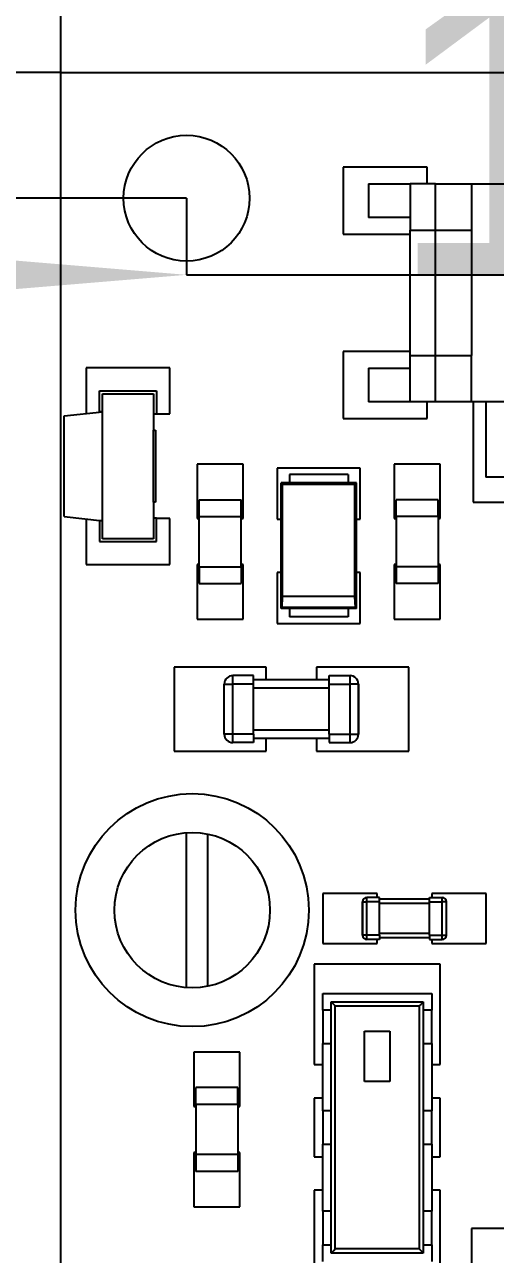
# Model space of a CAD drawing. Extents: x 97.2 to 177, y 92.4 to 133.1.
# Drawn here: x 114.27 to 119.88, y 103.75 to 118.44 of the extents above; entities that cross this region are included whole.
import ezdxf
from ezdxf.enums import TextEntityAlignment as Align

# ---------------------------------------------------------------- set-up
doc = ezdxf.new("R2010")
doc.units = 0
doc.layers.get('0').update_dxf_attribs({"linetype": 'CONTINUOUS'})
for name, color, linetype in [('Dimension', 7, 'CONTINUOUS'), ('Dimension001', 7, 'CONTINUOUS'), ('Dimension002', 7, 'CONTINUOUS'), ('Dimension003', 7, 'CONTINUOUS'), ('ProjItem010', 7, 'CONTINUOUS')]:
    doc.layers.add(name, color=color, linetype=linetype)
doc.styles.get("Standard").update_dxf_attribs({"font": 'arial.ttf'})
doc.dimstyles.get("Standard").update_dxf_attribs({"dimscale": 0, "dimtxt": 2.5, "dimasz": 2.5, "dimexe": 1.25, "dimexo": 0.625, "dimtad": 1, "dimtxsty": 'STANDARD', "dimcen": 2.5, "dimazin": 3, "dimtfac": 1, "dimtmove": 0, "dimatfit": 3})

# ---------------------------------------------------------------- blocks, each defined once
blk = doc.blocks.new('*Dimension')
at = {"color": 0}
for points in [[(109.7, 119.367), (109.7, 118.533), (114.7, 118.95)], [(139.7, 119.367), (139.7, 118.533), (134.7, 118.95)]]:
    blk.add_solid(points, dxfattribs=at)
at = {"layer": 'Dimension'}
for p, q in [((114.7, 97.8653), (114.7, 118.95)), ((114.7, 118.95), (134.7, 118.95)), ((134.7, 97.8653), (134.7, 118.95))]:
    blk.add_line(p, q, dxfattribs=at)
blk.add_text('20.00', height=3.5, dxfattribs=at).set_placement((124.7, 118.95), align=Align.CENTER)
blk = doc.blocks.new('*Dimension001')
at = {"color": 0}
for points in [[(102.783, 122.865), (103.617, 122.865), (103.2, 117.865)], [(102.783, 92.8653), (103.617, 92.8653), (103.2, 97.8653)]]:
    blk.add_solid(points, dxfattribs=at)
at = {"layer": 'Dimension001'}
for p, q in [((114.7, 117.865), (103.2, 117.865)), ((103.2, 97.8653), (103.2, 117.865)), ((114.7, 97.8653), (103.2, 97.8653))]:
    blk.add_line(p, q, dxfattribs=at)
blk.add_text('20.00', height=3.5, dxfattribs=at).set_placement((103.2, 107.865), align=Align.CENTER)
blk = doc.blocks.new('*Dimension002')
at = {"color": 0}
for points in [[(106.283, 121.365), (107.117, 121.365), (106.7, 116.365)], [(106.283, 94.3653), (107.117, 94.3653), (106.7, 99.3653)]]:
    blk.add_solid(points, dxfattribs=at)
at = {"layer": 'Dimension002'}
for p, q in [((116.2, 116.365), (106.7, 116.365)), ((106.7, 99.3653), (106.7, 116.365)), ((116.2, 99.3653), (106.7, 99.3653))]:
    blk.add_line(p, q, dxfattribs=at)
blk.add_text('17.00', height=3.5, dxfattribs=at).set_placement((106.7, 107.865), align=Align.CENTER)
blk = doc.blocks.new('*Dimension003')
at = {"color": 0}
for points in [[(111.2, 115.033), (111.2, 115.867), (116.2, 115.45)], [(138.2, 115.033), (138.2, 115.867), (133.2, 115.45)]]:
    blk.add_solid(points, dxfattribs=at)
at = {"layer": 'Dimension003'}
for p, q in [((116.2, 116.365), (116.2, 115.45)), ((133.2, 116.365), (133.2, 115.45)), ((116.2, 115.45), (133.2, 115.45))]:
    blk.add_line(p, q, dxfattribs=at)
blk.add_text('17.00', height=3.5, dxfattribs=at).set_placement((124.7, 115.45), align=Align.CENTER)

msp = doc.modelspace()

# ---------------------------------------------------------------- linework, layer by layer
at = {"layer": 'ProjItem010'}
for p, q in [((114.7, 117.865), (120.819, 117.865)), ((114.7, 97.865), (114.7, 117.865)), ((114.7, 117.865), (120.819, 117.865)), ((114.7, 97.865), (114.7, 117.865)), ((119.069, 116.735), (118.069, 116.735)), ((118.069, 116.735), (118.069, 115.935)), ((119.069, 116.735), (118.069, 116.735)), ((118.069, 116.735), (118.069, 115.935)), ((119.069, 116.535), (119.069, 116.735)), ((119.069, 116.535), (119.069, 116.735)), ((118.369, 116.535), (118.869, 116.535)), ((118.369, 116.535), (118.369, 116.135)), ((118.369, 116.535), (118.869, 116.535)), ((118.369, 116.535), (118.369, 116.135)), ((118.869, 116.535), (118.869, 115.985)), ((118.869, 116.535), (118.869, 115.985)), ((119.169, 116.535), (119.599, 116.535)), ((119.169, 116.535), (119.599, 116.535)), ((119.169, 115.985), (119.169, 116.535)), ((119.169, 115.985), (119.169, 116.535)), ((119.599, 116.535), (124.839, 116.535)), ((119.599, 116.535), (124.839, 116.535)), ((119.599, 116.535), (119.599, 115.985)), ((119.599, 116.535), (119.599, 115.985)), ((118.869, 116.135), (118.369, 116.135)), ((118.869, 116.135), (118.369, 116.135)), ((118.069, 115.935), (118.869, 115.935)), ((118.069, 115.935), (118.869, 115.935)), ((118.869, 114.485), (118.869, 115.985)), ((118.869, 114.485), (118.869, 115.985)), ((119.169, 114.485), (119.169, 115.985)), ((119.169, 114.485), (119.169, 115.985)), ((119.169, 115.985), (119.599, 115.985)), ((119.169, 115.985), (119.599, 115.985)), ((119.599, 115.985), (119.599, 114.485)), ((119.599, 115.985), (119.599, 114.485)), ((118.869, 114.535), (118.069, 114.535)), ((118.069, 114.535), (118.069, 113.735)), ((118.869, 114.535), (118.069, 114.535)), ((118.069, 114.535), (118.069, 113.735)), ((118.869, 113.935), (118.869, 114.485)), ((118.869, 113.935), (118.869, 114.485)), ((119.169, 113.935), (119.169, 114.485)), ((119.169, 113.935), (119.169, 114.485)), ((119.169, 114.485), (119.599, 114.485)), ((119.169, 114.485), (119.599, 114.485)), ((119.599, 113.935), (119.599, 114.485)), ((119.599, 113.935), (119.599, 114.485)), ((116, 114.34), (115, 114.34)), ((115, 114.34), (115, 113.794)), ((116, 114.34), (115, 114.34)), ((115, 114.34), (115, 113.794)), ((116, 113.79), (116, 114.34)), ((116, 113.79), (116, 114.34)), ((118.369, 114.335), (118.869, 114.335)), ((118.369, 114.335), (118.369, 113.935)), ((118.369, 114.335), (118.869, 114.335)), ((118.369, 114.335), (118.369, 113.935)), ((115.16, 114.065), (115.84, 114.065)), ((115.16, 113.815), (115.16, 114.065)), ((115.16, 114.065), (115.84, 114.065)), ((115.16, 113.815), (115.16, 114.065)), ((115.195, 113.815), (115.195, 114.03)), ((115.195, 114.03), (115.805, 114.03)), ((115.195, 113.815), (115.195, 114.03)), ((115.195, 114.03), (115.805, 114.03)), ((115.805, 114.03), (115.805, 113.785)), ((115.805, 114.03), (115.805, 113.785)), ((115.84, 114.065), (115.84, 113.785)), ((115.84, 114.065), (115.84, 113.785)), ((114.74, 113.765), (115.195, 113.815)), ((114.74, 113.765), (115.195, 113.815)), ((115.195, 113.815), (115.16, 113.815)), ((115.195, 113.815), (115.16, 113.815)), ((115.195, 112.515), (115.195, 113.815)), ((115.195, 112.515), (115.195, 113.815)), ((118.869, 113.935), (118.369, 113.935)), ((118.869, 113.935), (118.369, 113.935)), ((119.069, 113.735), (119.069, 113.935)), ((119.069, 113.735), (119.069, 113.935)), ((119.599, 113.935), (119.169, 113.935)), ((119.599, 113.935), (119.169, 113.935)), ((124.839, 113.935), (119.599, 113.935)), ((124.839, 113.935), (119.599, 113.935)), ((119.619, 113.935), (119.619, 112.735)), ((119.619, 113.935), (119.619, 112.735)), ((119.769, 113.935), (119.769, 113.035)), ((119.769, 113.935), (119.769, 113.035)), ((114.74, 112.565), (114.74, 113.765)), ((114.74, 112.565), (114.74, 113.765)), ((115.805, 113.785), (115.805, 113.595)), ((115.84, 113.785), (115.805, 113.785)), ((115.805, 113.785), (115.805, 113.595)), ((115.84, 113.785), (115.805, 113.785)), ((115.84, 113.79), (116, 113.79)), ((115.84, 113.79), (116, 113.79)), ((118.069, 113.735), (119.069, 113.735)), ((118.069, 113.735), (119.069, 113.735)), ((115.805, 113.595), (115.83, 113.595)), ((115.805, 113.595), (115.83, 113.595)), ((115.805, 112.735), (115.805, 113.595)), ((115.805, 112.735), (115.805, 113.595)), ((115.83, 113.595), (115.83, 112.735)), ((115.83, 113.595), (115.83, 112.735)), ((116.875, 113.19), (116.325, 113.19)), ((116.325, 113.19), (116.325, 112.54)), ((116.875, 113.19), (116.325, 113.19)), ((116.325, 113.19), (116.325, 112.54)), ((116.875, 112.54), (116.875, 113.19)), ((116.875, 112.54), (116.875, 113.19)), ((118.272, 113.142), (117.281, 113.142)), ((117.281, 113.142), (117.281, 112.533)), ((118.272, 113.142), (117.281, 113.142)), ((117.281, 113.142), (117.281, 112.533)), ((118.127, 113.065), (117.427, 113.065)), ((118.127, 113.065), (117.427, 113.065)), ((118.272, 112.533), (118.272, 113.142)), ((118.272, 112.533), (118.272, 113.142)), ((118.675, 113.19), (118.675, 112.54)), ((119.225, 113.19), (118.675, 113.19)), ((118.675, 113.19), (118.675, 112.54)), ((119.225, 113.19), (118.675, 113.19)), ((119.225, 112.54), (119.225, 113.19)), ((119.225, 112.54), (119.225, 113.19)), ((117.327, 111.465), (117.327, 112.965)), ((117.327, 112.965), (117.345, 112.947)), ((118.227, 112.965), (117.327, 112.965)), ((117.327, 111.465), (117.327, 112.965)), ((117.327, 112.965), (117.345, 112.947)), ((118.227, 112.965), (117.327, 112.965)), ((117.345, 111.609), (117.345, 112.947)), ((118.208, 112.947), (117.345, 112.947)), ((117.345, 111.609), (117.345, 112.947)), ((118.208, 112.947), (117.345, 112.947)), ((118.227, 112.965), (118.208, 112.947)), ((118.227, 112.965), (118.208, 112.947)), ((118.208, 111.609), (118.208, 112.947)), ((118.208, 111.609), (118.208, 112.947)), ((118.227, 111.465), (118.227, 112.965)), ((118.227, 111.465), (118.227, 112.965)), ((120.169, 113.035), (119.769, 113.035)), ((120.169, 113.035), (119.769, 113.035)), ((116.35, 112.765), (116.85, 112.765)), ((116.35, 112.565), (116.35, 112.765)), ((116.35, 112.765), (116.85, 112.765)), ((116.35, 112.565), (116.35, 112.765)), ((116.85, 112.565), (116.85, 112.765)), ((116.85, 112.565), (116.85, 112.765)), ((118.7, 112.565), (118.7, 112.765)), ((119.2, 112.765), (118.7, 112.765)), ((118.7, 112.565), (118.7, 112.765)), ((119.2, 112.765), (118.7, 112.765)), ((119.2, 112.565), (119.2, 112.765)), ((119.2, 112.565), (119.2, 112.765)), ((115.805, 112.735), (115.805, 112.545)), ((115.83, 112.735), (115.805, 112.735)), ((115.805, 112.735), (115.805, 112.545)), ((115.83, 112.735), (115.805, 112.735)), ((119.619, 112.735), (120.319, 112.735)), ((119.619, 112.735), (120.319, 112.735)), ((114.74, 112.565), (115.195, 112.515)), ((114.74, 112.565), (115.195, 112.515)), ((115, 112.537), (115, 111.99)), ((115, 112.537), (115, 111.99)), ((115.16, 112.515), (115.16, 112.265)), ((115.195, 112.515), (115.16, 112.515)), ((115.16, 112.515), (115.16, 112.265)), ((115.195, 112.515), (115.16, 112.515)), ((115.195, 112.3), (115.195, 112.515)), ((115.195, 112.3), (115.195, 112.515)), ((115.84, 112.545), (115.805, 112.545)), ((115.84, 112.545), (115.805, 112.545)), ((115.805, 112.545), (115.805, 112.3)), ((115.805, 112.545), (115.805, 112.3)), ((115.84, 112.265), (115.84, 112.545)), ((115.84, 112.265), (115.84, 112.545)), ((116, 112.54), (115.84, 112.54)), ((116, 112.54), (115.84, 112.54)), ((116, 111.99), (116, 112.54)), ((116, 111.99), (116, 112.54)), ((116.325, 112.54), (116.35, 112.54)), ((116.325, 112.54), (116.35, 112.54)), ((116.35, 112.565), (116.85, 112.565)), ((116.35, 112.565), (116.85, 112.565)), ((116.35, 111.965), (116.35, 112.565)), ((116.35, 112.565), (116.85, 112.565)), ((116.35, 112.565), (116.85, 112.565)), ((116.35, 111.965), (116.35, 112.565)), ((116.85, 111.965), (116.85, 112.565)), ((116.85, 111.965), (116.85, 112.565)), ((116.85, 112.54), (116.875, 112.54)), ((116.85, 112.54), (116.875, 112.54)), ((117.281, 112.533), (117.327, 112.533)), ((117.281, 112.533), (117.327, 112.533)), ((118.227, 112.533), (118.272, 112.533)), ((118.227, 112.533), (118.272, 112.533)), ((118.675, 112.54), (118.7, 112.54)), ((118.675, 112.54), (118.7, 112.54)), ((119.2, 112.565), (118.7, 112.565)), ((119.2, 112.565), (118.7, 112.565)), ((118.7, 112.565), (118.7, 111.965)), ((119.2, 112.565), (118.7, 112.565)), ((119.2, 112.565), (118.7, 112.565)), ((118.7, 112.565), (118.7, 111.965)), ((119.2, 112.565), (119.2, 111.965)), ((119.2, 112.565), (119.2, 111.965)), ((119.2, 112.54), (119.225, 112.54)), ((119.2, 112.54), (119.225, 112.54)), ((115.16, 112.265), (115.84, 112.265)), ((115.16, 112.265), (115.84, 112.265)), ((115.805, 112.3), (115.195, 112.3)), ((115.805, 112.3), (115.195, 112.3)), ((115, 111.99), (116, 111.99)), ((115, 111.99), (116, 111.99)), ((116.35, 111.99), (116.325, 111.99)), ((116.325, 111.99), (116.325, 111.34)), ((116.35, 111.99), (116.325, 111.99)), ((116.325, 111.99), (116.325, 111.34)), ((116.35, 111.965), (116.85, 111.965)), ((116.35, 111.965), (116.35, 111.765)), ((116.35, 111.965), (116.85, 111.965)), ((116.35, 111.965), (116.85, 111.965)), ((116.35, 111.965), (116.35, 111.765)), ((116.35, 111.965), (116.85, 111.965)), ((116.875, 111.99), (116.85, 111.99)), ((116.875, 111.99), (116.85, 111.99)), ((116.85, 111.965), (116.85, 111.765)), ((116.85, 111.965), (116.85, 111.765)), ((116.875, 111.34), (116.875, 111.99)), ((116.875, 111.34), (116.875, 111.99)), ((117.327, 111.898), (117.281, 111.898)), ((117.281, 111.898), (117.281, 111.288)), ((117.327, 111.898), (117.281, 111.898)), ((117.281, 111.898), (117.281, 111.288)), ((118.272, 111.898), (118.227, 111.898)), ((118.272, 111.898), (118.227, 111.898)), ((118.272, 111.288), (118.272, 111.898)), ((118.272, 111.288), (118.272, 111.898)), ((118.675, 111.99), (118.675, 111.34)), ((118.7, 111.99), (118.675, 111.99)), ((118.675, 111.99), (118.675, 111.34)), ((118.7, 111.99), (118.675, 111.99)), ((119.2, 111.965), (118.7, 111.965)), ((118.7, 111.965), (118.7, 111.765)), ((119.2, 111.965), (118.7, 111.965)), ((119.2, 111.965), (118.7, 111.965)), ((118.7, 111.965), (118.7, 111.765)), ((119.2, 111.965), (118.7, 111.965)), ((119.225, 111.99), (119.2, 111.99)), ((119.225, 111.99), (119.2, 111.99)), ((119.2, 111.965), (119.2, 111.765)), ((119.2, 111.965), (119.2, 111.765)), ((119.225, 111.34), (119.225, 111.99)), ((119.225, 111.34), (119.225, 111.99)), ((116.35, 111.765), (116.85, 111.765)), ((116.35, 111.765), (116.85, 111.765)), ((119.2, 111.765), (118.7, 111.765)), ((119.2, 111.765), (118.7, 111.765)), ((117.34, 111.478), (117.345, 111.609)), ((117.34, 111.478), (117.345, 111.609)), ((118.208, 111.609), (117.345, 111.609)), ((118.208, 111.609), (117.345, 111.609)), ((118.214, 111.478), (118.208, 111.609)), ((118.214, 111.478), (118.208, 111.609)), ((117.327, 111.465), (117.34, 111.478)), ((117.327, 111.465), (117.34, 111.478)), ((118.227, 111.465), (117.327, 111.465)), ((118.227, 111.465), (117.327, 111.465)), ((118.214, 111.478), (117.34, 111.478)), ((118.214, 111.478), (117.34, 111.478)), ((118.227, 111.465), (118.214, 111.478)), ((118.227, 111.465), (118.214, 111.478)), ((116.325, 111.34), (116.875, 111.34)), ((116.325, 111.34), (116.875, 111.34)), ((118.127, 111.365), (117.427, 111.365)), ((118.127, 111.365), (117.427, 111.365)), ((118.127, 111.365), (117.427, 111.365)), ((118.127, 111.365), (117.427, 111.365)), ((118.675, 111.34), (119.225, 111.34)), ((118.675, 111.34), (119.225, 111.34)), ((117.281, 111.288), (118.272, 111.288)), ((117.281, 111.288), (118.272, 111.288)), ((117.15, 110.765), (116.05, 110.765)), ((116.05, 110.765), (116.05, 109.765)), ((117.15, 110.765), (116.05, 110.765)), ((116.05, 110.765), (116.05, 109.765)), ((117.15, 110.615), (117.15, 110.765)), ((117.15, 110.615), (117.15, 110.765)), ((118.85, 110.765), (117.75, 110.765)), ((117.75, 110.765), (117.75, 110.615)), ((118.85, 110.765), (117.75, 110.765)), ((117.75, 110.765), (117.75, 110.615)), ((118.85, 109.765), (118.85, 110.765)), ((118.85, 109.765), (118.85, 110.765)), ((116.65, 109.965), (116.65, 110.565)), ((116.65, 109.965), (116.65, 110.565)), ((116.65, 109.965), (116.65, 110.565)), ((116.65, 109.965), (116.65, 110.565)), ((116.65, 109.965), (116.65, 110.565)), ((116.65, 109.965), (116.65, 110.565)), ((117, 110.665), (116.75, 110.665)), ((117, 110.665), (116.75, 110.665)), ((117, 110.665), (116.75, 110.665)), ((117, 110.665), (116.75, 110.665)), ((117, 110.665), (116.75, 110.665)), ((117, 110.665), (116.75, 110.665)), ((116.75, 109.965), (116.75, 110.565)), ((117, 110.565), (116.75, 110.565)), ((117, 110.565), (116.75, 110.565)), ((116.75, 109.965), (116.75, 110.565)), ((116.75, 109.965), (116.75, 110.565)), ((117, 110.565), (116.75, 110.565)), ((117, 110.565), (116.75, 110.565)), ((116.75, 109.965), (116.75, 110.565)), ((116.75, 109.965), (116.75, 110.565)), ((117, 110.565), (116.75, 110.565)), ((116.75, 109.965), (116.75, 110.565)), ((117, 110.565), (116.75, 110.565)), ((117.9, 110.615), (117, 110.615)), ((117.9, 110.615), (117, 110.615)), ((117, 109.965), (117, 110.565)), ((117, 109.965), (117, 110.565)), ((117, 109.965), (117, 110.565)), ((117, 109.965), (117, 110.565)), ((117, 109.965), (117, 110.565)), ((117, 109.965), (117, 110.565)), ((117.9, 110.665), (118.15, 110.665)), ((117.9, 110.665), (118.15, 110.665)), ((117.9, 110.665), (118.15, 110.665)), ((117.9, 110.665), (118.15, 110.665)), ((117.9, 110.665), (118.15, 110.665)), ((117.9, 110.665), (118.15, 110.665)), ((117.9, 110.665), (118.15, 110.665)), ((117.9, 110.665), (118.15, 110.665)), ((117.9, 110.665), (118.15, 110.665)), ((117.9, 110.665), (118.15, 110.665)), ((117.9, 110.665), (118.15, 110.665)), ((117.9, 110.665), (118.15, 110.665)), ((117.9, 109.965), (117.9, 110.565)), ((117.9, 109.965), (117.9, 110.565)), ((117.9, 109.965), (117.9, 110.565)), ((117.9, 110.565), (118.15, 110.565)), ((117.9, 109.965), (117.9, 110.565)), ((117.9, 110.565), (118.15, 110.565)), ((117.9, 109.965), (117.9, 110.565)), ((117.9, 110.565), (118.15, 110.565)), ((117.9, 109.965), (117.9, 110.565)), ((117.9, 110.565), (118.15, 110.565)), ((117.9, 110.565), (118.15, 110.565)), ((117.9, 110.565), (118.15, 110.565)), ((118.15, 109.965), (118.15, 110.565)), ((118.15, 109.965), (118.15, 110.565)), ((118.15, 109.965), (118.15, 110.565)), ((118.15, 109.965), (118.15, 110.565)), ((118.15, 109.965), (118.15, 110.565)), ((118.15, 109.965), (118.15, 110.565)), ((118.25, 109.965), (118.25, 110.565)), ((118.25, 110.565), (118.25, 109.965)), ((118.25, 109.965), (118.25, 110.565)), ((118.25, 110.565), (118.25, 109.965)), ((118.25, 109.965), (118.25, 110.565)), ((118.25, 109.965), (118.25, 110.565)), ((118.25, 110.565), (118.25, 109.965)), ((118.25, 110.565), (118.25, 109.965)), ((118.25, 109.965), (118.25, 110.565)), ((118.25, 109.965), (118.25, 110.565)), ((118.25, 110.565), (118.25, 109.965)), ((118.25, 110.565), (118.25, 109.965)), ((117.9, 110.515), (117, 110.515)), ((117.9, 110.515), (117, 110.515)), ((117.9, 110.015), (117, 110.015)), ((117.9, 110.015), (117, 110.015)), ((117, 109.965), (116.75, 109.965)), ((117, 109.965), (116.75, 109.965)), ((117, 109.965), (116.75, 109.965)), ((117, 109.965), (116.75, 109.965)), ((117, 109.965), (116.75, 109.965)), ((117, 109.965), (116.75, 109.965)), ((117, 109.865), (116.75, 109.865)), ((117, 109.865), (116.75, 109.865)), ((117, 109.865), (116.75, 109.865)), ((117, 109.865), (116.75, 109.865)), ((117, 109.865), (116.75, 109.865)), ((117, 109.865), (116.75, 109.865)), ((117, 109.865), (116.75, 109.865)), ((117, 109.865), (116.75, 109.865)), ((117, 109.865), (116.75, 109.865)), ((117, 109.865), (116.75, 109.865)), ((117, 109.865), (116.75, 109.865)), ((117, 109.865), (116.75, 109.865)), ((117.9, 109.915), (117, 109.915)), ((117.9, 109.915), (117, 109.915)), ((117.9, 109.915), (117, 109.915)), ((117.9, 109.915), (117, 109.915)), ((117.15, 109.765), (117.15, 109.915)), ((117.15, 109.765), (117.15, 109.915)), ((117.75, 109.915), (117.75, 109.765)), ((117.75, 109.915), (117.75, 109.765)), ((117.9, 109.965), (118.15, 109.965)), ((117.9, 109.965), (118.15, 109.965)), ((117.9, 109.965), (118.15, 109.965)), ((117.9, 109.965), (118.15, 109.965)), ((117.9, 109.965), (118.15, 109.965)), ((117.9, 109.965), (118.15, 109.965)), ((117.9, 109.865), (118.15, 109.865)), ((117.9, 109.865), (118.15, 109.865)), ((117.9, 109.865), (118.15, 109.865)), ((117.9, 109.865), (118.15, 109.865)), ((117.9, 109.865), (118.15, 109.865)), ((117.9, 109.865), (118.15, 109.865)), ((116.05, 109.765), (117.15, 109.765)), ((116.05, 109.765), (117.15, 109.765)), ((117.75, 109.765), (118.85, 109.765)), ((117.75, 109.765), (118.85, 109.765)), ((116.2, 106.94), (116.2, 108.791)), ((116.2, 106.94), (116.2, 108.791)), ((116.45, 108.775), (116.45, 106.955)), ((116.45, 108.775), (116.45, 106.955)), ((118.475, 108.065), (117.825, 108.065)), ((117.825, 108.065), (117.825, 107.465)), ((118.475, 108.065), (117.825, 108.065)), ((117.825, 108.065), (117.825, 107.465)), ((118.475, 108.015), (118.475, 108.065)), ((118.475, 108.015), (118.475, 108.065)), ((119.775, 108.065), (119.125, 108.065)), ((119.125, 108.065), (119.125, 108.015)), ((119.775, 108.065), (119.125, 108.065)), ((119.125, 108.065), (119.125, 108.015)), ((119.775, 107.465), (119.775, 108.065)), ((119.775, 107.465), (119.775, 108.065)), ((118.3, 107.565), (118.3, 107.965)), ((118.3, 107.965), (118.3, 107.565)), ((118.3, 107.565), (118.3, 107.965)), ((118.3, 107.965), (118.3, 107.565)), ((118.3, 107.565), (118.3, 107.965)), ((118.3, 107.565), (118.3, 107.965)), ((118.3, 107.965), (118.3, 107.565)), ((118.3, 107.965), (118.3, 107.565)), ((118.3, 107.565), (118.3, 107.965)), ((118.3, 107.565), (118.3, 107.965)), ((118.3, 107.965), (118.3, 107.565)), ((118.3, 107.965), (118.3, 107.565)), ((118.5, 108.015), (118.35, 108.015)), ((118.5, 108.015), (118.35, 108.015)), ((118.5, 108.015), (118.35, 108.015)), ((118.5, 108.015), (118.35, 108.015)), ((118.5, 108.015), (118.35, 108.015)), ((118.5, 108.015), (118.35, 108.015)), ((118.35, 107.565), (118.35, 107.965)), ((118.5, 107.965), (118.35, 107.965)), ((118.5, 107.965), (118.35, 107.965)), ((118.35, 107.565), (118.35, 107.965)), ((118.35, 107.565), (118.35, 107.965)), ((118.5, 107.965), (118.35, 107.965)), ((118.5, 107.965), (118.35, 107.965)), ((118.35, 107.565), (118.35, 107.965)), ((118.35, 107.565), (118.35, 107.965)), ((118.5, 107.965), (118.35, 107.965)), ((118.35, 107.565), (118.35, 107.965)), ((118.5, 107.965), (118.35, 107.965)), ((119.1, 107.995), (118.5, 107.995)), ((119.1, 107.995), (118.5, 107.995)), ((118.5, 107.565), (118.5, 107.965)), ((118.5, 107.565), (118.5, 107.965)), ((118.5, 107.565), (118.5, 107.965)), ((118.5, 107.565), (118.5, 107.965)), ((118.5, 107.565), (118.5, 107.965)), ((118.5, 107.565), (118.5, 107.965)), ((119.1, 107.945), (118.5, 107.945)), ((119.1, 107.945), (118.5, 107.945)), ((119.1, 108.015), (119.25, 108.015)), ((119.1, 108.015), (119.25, 108.015)), ((119.1, 108.015), (119.25, 108.015)), ((119.1, 108.015), (119.25, 108.015)), ((119.1, 108.015), (119.25, 108.015)), ((119.1, 108.015), (119.25, 108.015)), ((119.1, 108.015), (119.25, 108.015)), ((119.1, 108.015), (119.25, 108.015)), ((119.1, 108.015), (119.25, 108.015)), ((119.1, 108.015), (119.25, 108.015)), ((119.1, 108.015), (119.25, 108.015)), ((119.1, 108.015), (119.25, 108.015)), ((119.1, 107.565), (119.1, 107.965)), ((119.1, 107.565), (119.1, 107.965)), ((119.1, 107.565), (119.1, 107.965)), ((119.1, 107.965), (119.25, 107.965)), ((119.1, 107.565), (119.1, 107.965)), ((119.1, 107.965), (119.25, 107.965)), ((119.1, 107.565), (119.1, 107.965)), ((119.1, 107.965), (119.25, 107.965)), ((119.1, 107.565), (119.1, 107.965)), ((119.1, 107.965), (119.25, 107.965)), ((119.1, 107.965), (119.25, 107.965)), ((119.1, 107.965), (119.25, 107.965)), ((119.25, 107.565), (119.25, 107.965)), ((119.25, 107.565), (119.25, 107.965)), ((119.25, 107.565), (119.25, 107.965)), ((119.25, 107.565), (119.25, 107.965)), ((119.25, 107.565), (119.25, 107.965)), ((119.25, 107.565), (119.25, 107.965)), ((119.3, 107.565), (119.3, 107.965)), ((119.3, 107.565), (119.3, 107.965)), ((119.3, 107.565), (119.3, 107.965)), ((119.3, 107.565), (119.3, 107.965)), ((119.3, 107.565), (119.3, 107.965)), ((119.3, 107.565), (119.3, 107.965)), ((118.5, 107.565), (118.35, 107.565)), ((118.5, 107.565), (118.35, 107.565)), ((118.5, 107.565), (118.35, 107.565)), ((118.5, 107.565), (118.35, 107.565)), ((118.5, 107.565), (118.35, 107.565)), ((118.5, 107.565), (118.35, 107.565)), ((118.5, 107.515), (118.35, 107.515)), ((118.5, 107.515), (118.35, 107.515)), ((118.5, 107.515), (118.35, 107.515)), ((118.5, 107.515), (118.35, 107.515)), ((118.5, 107.515), (118.35, 107.515)), ((118.5, 107.515), (118.35, 107.515)), ((118.5, 107.515), (118.35, 107.515)), ((118.5, 107.515), (118.35, 107.515)), ((118.5, 107.515), (118.35, 107.515)), ((118.5, 107.515), (118.35, 107.515)), ((118.5, 107.515), (118.35, 107.515)), ((118.5, 107.515), (118.35, 107.515)), ((118.475, 107.465), (118.475, 107.515)), ((118.475, 107.465), (118.475, 107.515)), ((119.1, 107.585), (118.5, 107.585)), ((119.1, 107.585), (118.5, 107.585)), ((119.1, 107.535), (118.5, 107.535)), ((119.1, 107.535), (118.5, 107.535)), ((119.1, 107.535), (118.5, 107.535)), ((119.1, 107.535), (118.5, 107.535)), ((119.1, 107.565), (119.25, 107.565)), ((119.1, 107.565), (119.25, 107.565)), ((119.1, 107.565), (119.25, 107.565)), ((119.1, 107.565), (119.25, 107.565)), ((119.1, 107.565), (119.25, 107.565)), ((119.1, 107.565), (119.25, 107.565)), ((119.1, 107.515), (119.25, 107.515)), ((119.1, 107.515), (119.25, 107.515)), ((119.1, 107.515), (119.25, 107.515)), ((119.1, 107.515), (119.25, 107.515)), ((119.1, 107.515), (119.25, 107.515)), ((119.1, 107.515), (119.25, 107.515)), ((119.125, 107.515), (119.125, 107.465)), ((119.125, 107.515), (119.125, 107.465)), ((117.825, 107.465), (118.475, 107.465)), ((117.825, 107.465), (118.475, 107.465)), ((119.125, 107.465), (119.775, 107.465)), ((119.125, 107.465), (119.775, 107.465)), ((119.224, 107.221), (117.724, 107.221)), ((117.724, 107.221), (117.724, 106.021)), ((119.224, 107.221), (117.724, 107.221)), ((117.724, 107.221), (117.724, 106.021)), ((119.224, 106.021), (119.224, 107.221)), ((119.224, 106.021), (119.224, 107.221)), ((117.824, 106.871), (119.124, 106.871)), ((117.824, 106.671), (117.824, 106.871)), ((117.824, 106.871), (119.124, 106.871)), ((117.824, 106.671), (117.824, 106.871)), ((117.924, 103.771), (117.924, 106.771)), ((117.924, 106.771), (119.024, 106.771)), ((117.924, 103.771), (117.924, 106.771)), ((117.924, 106.771), (119.024, 106.771)), ((119.024, 106.771), (119.024, 103.771)), ((119.024, 106.771), (119.024, 103.771)), ((119.124, 106.871), (119.124, 106.671)), ((119.124, 106.871), (119.124, 106.671)), ((117.824, 106.671), (117.824, 106.271)), ((117.824, 106.671), (117.824, 106.271)), ((117.924, 106.671), (117.824, 106.671)), ((117.924, 106.671), (117.824, 106.671)), ((117.974, 103.821), (117.974, 106.721)), ((117.974, 106.721), (118.974, 106.721)), ((117.974, 103.821), (117.974, 106.721)), ((117.974, 106.721), (118.974, 106.721)), ((118.974, 106.721), (118.974, 103.821)), ((118.974, 106.721), (118.974, 103.821)), ((119.124, 106.671), (119.024, 106.671)), ((119.124, 106.671), (119.024, 106.671)), ((119.124, 106.271), (119.124, 106.671)), ((119.124, 106.271), (119.124, 106.671)), ((118.324, 106.421), (118.624, 106.421)), ((118.324, 105.821), (118.324, 106.421)), ((118.324, 106.421), (118.624, 106.421)), ((118.324, 105.821), (118.324, 106.421)), ((118.624, 106.421), (118.624, 105.821)), ((118.624, 106.421), (118.624, 105.821)), ((116.287, 106.171), (116.287, 105.521)), ((116.837, 106.171), (116.287, 106.171)), ((116.287, 106.171), (116.287, 105.521)), ((116.837, 106.171), (116.287, 106.171)), ((116.837, 105.521), (116.837, 106.171)), ((116.837, 105.521), (116.837, 106.171)), ((117.824, 105.471), (117.824, 106.271)), ((117.824, 105.471), (117.824, 106.271)), ((117.824, 106.271), (117.924, 106.271)), ((117.824, 106.271), (117.924, 106.271)), ((119.024, 106.271), (119.124, 106.271)), ((119.024, 106.271), (119.124, 106.271)), ((119.124, 106.271), (119.124, 105.471)), ((119.124, 106.271), (119.124, 105.471)), ((117.724, 106.021), (117.824, 106.021)), ((117.724, 106.021), (117.824, 106.021)), ((119.124, 106.021), (119.224, 106.021)), ((119.124, 106.021), (119.224, 106.021)), ((116.312, 105.546), (116.312, 105.746)), ((116.812, 105.746), (116.312, 105.746)), ((116.312, 105.546), (116.312, 105.746)), ((116.812, 105.746), (116.312, 105.746)), ((116.812, 105.546), (116.812, 105.746)), ((116.812, 105.546), (116.812, 105.746)), ((118.624, 105.821), (118.324, 105.821)), ((118.624, 105.821), (118.324, 105.821)), ((117.824, 105.621), (117.724, 105.621)), ((117.724, 105.621), (117.724, 104.921)), ((117.824, 105.621), (117.724, 105.621)), ((117.724, 105.621), (117.724, 104.921)), ((119.224, 105.621), (119.124, 105.621)), ((119.224, 105.621), (119.124, 105.621)), ((119.224, 104.921), (119.224, 105.621)), ((119.224, 104.921), (119.224, 105.621)), ((116.287, 105.521), (116.312, 105.521)), ((116.287, 105.521), (116.312, 105.521)), ((116.812, 105.546), (116.312, 105.546)), ((116.812, 105.546), (116.312, 105.546)), ((116.312, 105.546), (116.312, 104.946)), ((116.812, 105.546), (116.312, 105.546)), ((116.812, 105.546), (116.312, 105.546)), ((116.312, 105.546), (116.312, 104.946)), ((116.812, 105.546), (116.812, 104.946)), ((116.812, 105.546), (116.812, 104.946)), ((116.812, 105.521), (116.837, 105.521)), ((116.812, 105.521), (116.837, 105.521)), ((117.824, 105.471), (117.824, 105.071)), ((117.824, 105.471), (117.824, 105.071)), ((117.924, 105.471), (117.824, 105.471)), ((117.924, 105.471), (117.824, 105.471)), ((119.124, 105.471), (119.024, 105.471)), ((119.124, 105.471), (119.024, 105.471)), ((119.124, 105.071), (119.124, 105.471)), ((119.124, 105.071), (119.124, 105.471)), ((117.824, 104.271), (117.824, 105.071)), ((117.824, 104.271), (117.824, 105.071)), ((117.824, 105.071), (117.924, 105.071)), ((117.824, 105.071), (117.924, 105.071)), ((119.024, 105.071), (119.124, 105.071)), ((119.024, 105.071), (119.124, 105.071)), ((119.124, 105.071), (119.124, 104.271)), ((119.124, 105.071), (119.124, 104.271)), ((116.287, 104.971), (116.287, 104.321)), ((116.312, 104.971), (116.287, 104.971)), ((116.287, 104.971), (116.287, 104.321)), ((116.312, 104.971), (116.287, 104.971)), ((116.812, 104.946), (116.312, 104.946)), ((116.312, 104.946), (116.312, 104.746)), ((116.812, 104.946), (116.312, 104.946)), ((116.812, 104.946), (116.312, 104.946)), ((116.312, 104.946), (116.312, 104.746)), ((116.812, 104.946), (116.312, 104.946)), ((116.837, 104.971), (116.812, 104.971)), ((116.837, 104.971), (116.812, 104.971)), ((116.812, 104.946), (116.812, 104.746)), ((116.812, 104.946), (116.812, 104.746)), ((116.837, 104.321), (116.837, 104.971)), ((116.837, 104.321), (116.837, 104.971)), ((117.724, 104.921), (117.824, 104.921)), ((117.724, 104.921), (117.824, 104.921)), ((119.124, 104.921), (119.224, 104.921)), ((119.124, 104.921), (119.224, 104.921)), ((116.812, 104.746), (116.312, 104.746)), ((116.812, 104.746), (116.312, 104.746)), ((117.824, 104.521), (117.724, 104.521)), ((117.724, 104.521), (117.724, 103.321)), ((117.824, 104.521), (117.724, 104.521)), ((117.724, 104.521), (117.724, 103.321)), ((119.224, 104.521), (119.124, 104.521)), ((119.224, 104.521), (119.124, 104.521)), ((119.224, 103.321), (119.224, 104.521)), ((119.224, 103.321), (119.224, 104.521)), ((116.287, 104.321), (116.837, 104.321)), ((116.287, 104.321), (116.837, 104.321)), ((117.824, 104.271), (117.824, 103.871)), ((117.824, 104.271), (117.824, 103.871)), ((117.924, 104.271), (117.824, 104.271)), ((117.924, 104.271), (117.824, 104.271)), ((119.124, 104.271), (119.024, 104.271)), ((119.124, 104.271), (119.024, 104.271)), ((119.124, 103.871), (119.124, 104.271)), ((119.124, 103.871), (119.124, 104.271)), ((129.8, 104.065), (119.6, 104.065)), ((119.6, 104.065), (119.6, 102.765)), ((129.8, 104.065), (119.6, 104.065)), ((119.6, 104.065), (119.6, 102.765)), ((117.824, 103.671), (117.824, 103.871)), ((117.824, 103.671), (117.824, 103.871)), ((117.824, 103.871), (117.924, 103.871)), ((117.824, 103.871), (117.924, 103.871)), ((117.924, 103.771), (117.924, 103.871)), ((117.924, 103.771), (117.924, 103.871)), ((118.974, 103.821), (117.974, 103.821)), ((118.974, 103.821), (117.974, 103.821)), ((119.024, 103.871), (119.024, 103.771)), ((119.024, 103.871), (119.024, 103.771)), ((119.024, 103.871), (119.124, 103.871)), ((119.024, 103.871), (119.124, 103.871)), ((119.124, 103.871), (119.124, 103.671)), ((119.124, 103.871), (119.124, 103.671)), ((119.024, 103.771), (117.924, 103.771)), ((119.024, 103.771), (117.924, 103.771))]:
    msp.add_line(p, q, dxfattribs=at)
for centre, radius in [((116.2, 116.365), 0.751), ((116.2, 116.365), 0.751), ((116.267, 107.865), 1.391), ((116.267, 107.865), 1.391), ((116.267, 107.865), 0.928), ((116.267, 107.865), 0.928)]:
    msp.add_circle(centre, radius, dxfattribs=at)
for centre, radius, start, end in [((116.75, 110.565), 0.1, 90, 180), ((116.75, 110.565), 0.1, 90, 180), ((116.75, 110.565), 0.1, 90, 180), ((116.75, 110.565), 0.1, 90, 180), ((116.75, 110.565), 0.1, 90, 180), ((116.75, 110.565), 0.1, 90, 180), ((118.15, 110.565), 0.1, 0, 90), ((118.15, 110.565), 0.1, 0, 90), ((118.15, 110.565), 0.1, 0, 90), ((118.15, 110.565), 0.1, 0, 90), ((118.15, 110.565), 0.1, 0, 90), ((118.15, 110.565), 0.1, 0, 90), ((118.15, 110.565), 0.1, 0, 90), ((118.15, 110.565), 0.1, 0, 90), ((118.15, 110.565), 0.1, 0, 90), ((118.15, 110.565), 0.1, 0, 90), ((116.75, 109.965), 0.1, 180, -90), ((116.75, 109.965), 0.1, 180, -90), ((116.75, 109.965), 0.1, 180, -90), ((116.75, 109.965), 0.1, 180, -90), ((116.75, 109.965), 0.1, 180, -90), ((116.75, 109.965), 0.1, 180, -90), ((118.15, 109.965), 0.1, -90, 0), ((118.15, 109.965), 0.1, -90, 0), ((118.15, 109.965), 0.1, -90, 0), ((118.15, 109.965), 0.1, -90, 0), ((118.15, 109.965), 0.1, -90, 0), ((118.15, 109.965), 0.1, -90, 0), ((118.15, 109.965), 0.1, -90, 0), ((118.15, 109.965), 0.1, -90, 0), ((118.15, 109.965), 0.1, -90, 0), ((118.15, 109.965), 0.1, -90, 0), ((118.35, 107.965), 0.05, 90, -180), ((118.35, 107.965), 0.05, 90, -180), ((118.35, 107.965), 0.05, 90, -180), ((118.35, 107.965), 0.05, 90, -180), ((118.35, 107.965), 0.05, 90, 180), ((118.35, 107.965), 0.05, 90, -180), ((118.35, 107.965), 0.05, 90, 180), ((118.35, 107.965), 0.05, 90, -180), ((118.35, 107.965), 0.05, 90, 180), ((118.35, 107.965), 0.05, 90, -180), ((118.35, 107.965), 0.05, 90, 180), ((118.35, 107.965), 0.05, 90, -180), ((118.35, 107.965), 0.05, 90, -180), ((118.35, 107.965), 0.05, 90, -180), ((119.25, 107.965), 0.05, 0, 90), ((119.25, 107.965), 0.05, 0, 90), ((119.25, 107.965), 0.05, 0, 90), ((119.25, 107.965), 0.05, 0, 90), ((119.25, 107.965), 0.05, 0, 90), ((119.25, 107.965), 0.05, 0, 90), ((118.35, 107.565), 0.05, 180, -90), ((118.35, 107.565), 0.05, 180, -90), ((118.35, 107.565), 0.05, 180, -90), ((118.35, 107.565), 0.05, 180, -90), ((118.35, 107.565), 0.05, 180, -90), ((118.35, 107.565), 0.05, 180, -90), ((118.35, 107.565), 0.05, 180, -90), ((118.35, 107.565), 0.05, 180, -90), ((118.35, 107.565), 0.05, 180, -90), ((118.35, 107.565), 0.05, 180, -90), ((118.35, 107.565), 0.05, 180, -90), ((118.35, 107.565), 0.05, 180, -90), ((118.35, 107.565), 0.05, 180, -90), ((118.35, 107.565), 0.05, 180, -90), ((119.25, 107.565), 0.05, -90, 0), ((119.25, 107.565), 0.05, -90, 0), ((119.25, 107.565), 0.05, -90, 0), ((119.25, 107.565), 0.05, -90, 0), ((119.25, 107.565), 0.05, -90, 0), ((119.25, 107.565), 0.05, -90, 0)]:
    msp.add_arc(centre, radius, start, end, dxfattribs=at)
for points, knots in [([(119.169, 116.535), (119.091, 116.535), (119.013, 116.535), (118.957, 116.535), (118.9, 116.535), (118.871, 116.535), (118.869, 116.535)], [3.14159, 3.14159, 3.14159, 3.14159, 3.92699, 3.92699, 3.92699, 4.71239, 4.71239, 4.71239, 4.71239]), ([(119.169, 116.535), (119.091, 116.535), (119.013, 116.535), (118.957, 116.535), (118.9, 116.535), (118.871, 116.535), (118.869, 116.535)], [3.14159, 3.14159, 3.14159, 3.14159, 3.92699, 3.92699, 3.92699, 4.71239, 4.71239, 4.71239, 4.71239]), ([(118.869, 115.985), (118.871, 115.985), (118.9, 115.985), (118.957, 115.985), (119.013, 115.985), (119.091, 115.985), (119.169, 115.985)], [0, 0, 0, 0, 0.785398, 0.785398, 0.785398, 1.5708, 1.5708, 1.5708, 1.5708]), ([(118.869, 115.985), (118.871, 115.985), (118.9, 115.985), (118.957, 115.985), (119.013, 115.985), (119.091, 115.985), (119.169, 115.985)], [0, 0, 0, 0, 0.785398, 0.785398, 0.785398, 1.5708, 1.5708, 1.5708, 1.5708]), ([(118.869, 114.485), (118.871, 114.485), (118.9, 114.485), (118.957, 114.485), (119.013, 114.485), (119.091, 114.485), (119.169, 114.485)], [0, 0, 0, 0, 0.785398, 0.785398, 0.785398, 1.5708, 1.5708, 1.5708, 1.5708]), ([(118.869, 114.485), (118.871, 114.485), (118.9, 114.485), (118.957, 114.485), (119.013, 114.485), (119.091, 114.485), (119.169, 114.485)], [0, 0, 0, 0, 0.785398, 0.785398, 0.785398, 1.5708, 1.5708, 1.5708, 1.5708]), ([(119.169, 113.935), (119.091, 113.935), (119.013, 113.935), (118.957, 113.935), (118.9, 113.935), (118.871, 113.935), (118.869, 113.935)], [3.14159, 3.14159, 3.14159, 3.14159, 3.92699, 3.92699, 3.92699, 4.71239, 4.71239, 4.71239, 4.71239]), ([(119.169, 113.935), (119.091, 113.935), (119.013, 113.935), (118.957, 113.935), (118.9, 113.935), (118.871, 113.935), (118.869, 113.935)], [3.14159, 3.14159, 3.14159, 3.14159, 3.92699, 3.92699, 3.92699, 4.71239, 4.71239, 4.71239, 4.71239])]:
    msp.add_open_spline(points, degree=3, knots=knots, dxfattribs=at)
for points in [[(117.427, 113.065), (117.427, 113.066), (117.427, 113.019), (117.427, 112.965)], [(117.427, 113.065), (117.427, 113.066), (117.427, 113.019), (117.427, 112.965)], [(118.127, 113.065), (118.127, 113.066), (118.127, 113.019), (118.127, 112.965)], [(118.127, 113.065), (118.127, 113.066), (118.127, 113.019), (118.127, 112.965)], [(117.427, 111.465), (117.427, 111.412), (117.427, 111.364), (117.427, 111.365)], [(117.427, 111.465), (117.427, 111.412), (117.427, 111.364), (117.427, 111.365)], [(118.127, 111.465), (118.127, 111.412), (118.127, 111.364), (118.127, 111.365)], [(118.127, 111.465), (118.127, 111.412), (118.127, 111.364), (118.127, 111.365)], [(116.65, 110.565), (116.649, 110.565), (116.697, 110.565), (116.75, 110.565)], [(116.65, 110.565), (116.649, 110.565), (116.697, 110.565), (116.75, 110.565)], [(116.65, 110.565), (116.649, 110.565), (116.697, 110.565), (116.75, 110.565)], [(116.65, 110.565), (116.649, 110.565), (116.697, 110.565), (116.75, 110.565)], [(116.65, 110.565), (116.649, 110.565), (116.697, 110.565), (116.75, 110.565)], [(116.65, 110.565), (116.649, 110.565), (116.697, 110.565), (116.75, 110.565)], [(116.75, 110.565), (116.75, 110.619), (116.75, 110.666), (116.75, 110.665)], [(116.75, 110.565), (116.75, 110.619), (116.75, 110.666), (116.75, 110.665)], [(116.75, 110.565), (116.75, 110.619), (116.75, 110.666), (116.75, 110.665)], [(116.75, 110.565), (116.75, 110.619), (116.75, 110.666), (116.75, 110.665)], [(116.75, 110.565), (116.75, 110.619), (116.75, 110.666), (116.75, 110.665)], [(116.75, 110.565), (116.75, 110.619), (116.75, 110.666), (116.75, 110.665)], [(117, 110.565), (117, 110.619), (117, 110.666), (117, 110.665)], [(117, 110.565), (117, 110.619), (117, 110.666), (117, 110.665)], [(117, 110.565), (117, 110.619), (117, 110.666), (117, 110.665)], [(117, 110.565), (117, 110.619), (117, 110.666), (117, 110.665)], [(117, 110.565), (117, 110.619), (117, 110.666), (117, 110.665)], [(117, 110.565), (117, 110.619), (117, 110.666), (117, 110.665)], [(117.9, 110.565), (117.9, 110.619), (117.9, 110.666), (117.9, 110.665)], [(117.9, 110.565), (117.9, 110.619), (117.9, 110.666), (117.9, 110.665)], [(117.9, 110.565), (117.9, 110.619), (117.9, 110.666), (117.9, 110.665)], [(117.9, 110.565), (117.9, 110.619), (117.9, 110.666), (117.9, 110.665)], [(117.9, 110.565), (117.9, 110.619), (117.9, 110.666), (117.9, 110.665)], [(117.9, 110.565), (117.9, 110.619), (117.9, 110.666), (117.9, 110.665)], [(118.15, 110.565), (118.15, 110.619), (118.15, 110.666), (118.15, 110.665)], [(118.15, 110.565), (118.15, 110.619), (118.15, 110.666), (118.15, 110.665)], [(118.15, 110.565), (118.15, 110.619), (118.15, 110.666), (118.15, 110.665)], [(118.15, 110.565), (118.15, 110.619), (118.15, 110.666), (118.15, 110.665)], [(118.15, 110.565), (118.15, 110.619), (118.15, 110.666), (118.15, 110.665)], [(118.15, 110.565), (118.15, 110.619), (118.15, 110.666), (118.15, 110.665)], [(118.25, 110.565), (118.251, 110.565), (118.203, 110.565), (118.15, 110.565)], [(118.25, 110.565), (118.251, 110.565), (118.203, 110.565), (118.15, 110.565)], [(118.25, 110.565), (118.251, 110.565), (118.203, 110.565), (118.15, 110.565)], [(118.25, 110.565), (118.251, 110.565), (118.203, 110.565), (118.15, 110.565)], [(118.25, 110.565), (118.251, 110.565), (118.203, 110.565), (118.15, 110.565)], [(118.25, 110.565), (118.251, 110.565), (118.203, 110.565), (118.15, 110.565)], [(116.75, 109.965), (116.697, 109.965), (116.649, 109.965), (116.65, 109.965)], [(116.75, 109.965), (116.697, 109.965), (116.649, 109.965), (116.65, 109.965)], [(116.75, 109.965), (116.697, 109.965), (116.649, 109.965), (116.65, 109.965)], [(116.75, 109.965), (116.697, 109.965), (116.649, 109.965), (116.65, 109.965)], [(116.75, 109.965), (116.697, 109.965), (116.649, 109.965), (116.65, 109.965)], [(116.75, 109.965), (116.697, 109.965), (116.649, 109.965), (116.65, 109.965)], [(116.75, 109.865), (116.75, 109.864), (116.75, 109.912), (116.75, 109.965)], [(116.75, 109.865), (116.75, 109.864), (116.75, 109.912), (116.75, 109.965)], [(116.75, 109.865), (116.75, 109.864), (116.75, 109.912), (116.75, 109.965)], [(116.75, 109.865), (116.75, 109.864), (116.75, 109.912), (116.75, 109.965)], [(116.75, 109.865), (116.75, 109.864), (116.75, 109.912), (116.75, 109.965)], [(116.75, 109.865), (116.75, 109.864), (116.75, 109.912), (116.75, 109.965)], [(117, 109.965), (117, 109.912), (117, 109.864), (117, 109.865)], [(117, 109.965), (117, 109.912), (117, 109.864), (117, 109.865)], [(117, 109.965), (117, 109.912), (117, 109.864), (117, 109.865)], [(117, 109.965), (117, 109.912), (117, 109.864), (117, 109.865)], [(117, 109.965), (117, 109.912), (117, 109.864), (117, 109.865)], [(117, 109.965), (117, 109.912), (117, 109.864), (117, 109.865)], [(117.9, 109.965), (117.9, 109.912), (117.9, 109.864), (117.9, 109.865)], [(117.9, 109.965), (117.9, 109.912), (117.9, 109.864), (117.9, 109.865)], [(117.9, 109.965), (117.9, 109.912), (117.9, 109.864), (117.9, 109.865)], [(117.9, 109.965), (117.9, 109.912), (117.9, 109.864), (117.9, 109.865)], [(117.9, 109.965), (117.9, 109.912), (117.9, 109.864), (117.9, 109.865)], [(117.9, 109.965), (117.9, 109.912), (117.9, 109.864), (117.9, 109.865)], [(118.15, 109.865), (118.15, 109.864), (118.15, 109.912), (118.15, 109.965)], [(118.15, 109.965), (118.203, 109.965), (118.251, 109.965), (118.25, 109.965)], [(118.15, 109.865), (118.15, 109.864), (118.15, 109.912), (118.15, 109.965)], [(118.15, 109.965), (118.203, 109.965), (118.251, 109.965), (118.25, 109.965)], [(118.15, 109.865), (118.15, 109.864), (118.15, 109.912), (118.15, 109.965)], [(118.15, 109.965), (118.203, 109.965), (118.251, 109.965), (118.25, 109.965)], [(118.15, 109.865), (118.15, 109.864), (118.15, 109.912), (118.15, 109.965)], [(118.15, 109.965), (118.203, 109.965), (118.251, 109.965), (118.25, 109.965)], [(118.15, 109.865), (118.15, 109.864), (118.15, 109.912), (118.15, 109.965)], [(118.15, 109.965), (118.203, 109.965), (118.251, 109.965), (118.25, 109.965)], [(118.15, 109.865), (118.15, 109.864), (118.15, 109.912), (118.15, 109.965)], [(118.15, 109.965), (118.203, 109.965), (118.251, 109.965), (118.25, 109.965)], [(118.3, 107.965), (118.299, 107.965), (118.323, 107.965), (118.35, 107.965)], [(118.3, 107.965), (118.299, 107.965), (118.323, 107.965), (118.35, 107.965)], [(118.3, 107.965), (118.299, 107.965), (118.323, 107.965), (118.35, 107.965)], [(118.3, 107.965), (118.299, 107.965), (118.323, 107.965), (118.35, 107.965)], [(118.3, 107.965), (118.299, 107.965), (118.323, 107.965), (118.35, 107.965)], [(118.3, 107.965), (118.299, 107.965), (118.323, 107.965), (118.35, 107.965)], [(118.35, 107.965), (118.35, 107.992), (118.35, 108.016), (118.35, 108.015)], [(118.35, 107.965), (118.35, 107.992), (118.35, 108.016), (118.35, 108.015)], [(118.35, 107.965), (118.35, 107.992), (118.35, 108.016), (118.35, 108.015)], [(118.35, 107.965), (118.35, 107.992), (118.35, 108.016), (118.35, 108.015)], [(118.35, 107.965), (118.35, 107.992), (118.35, 108.016), (118.35, 108.015)], [(118.35, 107.965), (118.35, 107.992), (118.35, 108.016), (118.35, 108.015)], [(118.5, 107.965), (118.5, 107.992), (118.5, 108.016), (118.5, 108.015)], [(118.5, 107.965), (118.5, 107.992), (118.5, 108.016), (118.5, 108.015)], [(118.5, 107.965), (118.5, 107.992), (118.5, 108.016), (118.5, 108.015)], [(118.5, 107.965), (118.5, 107.992), (118.5, 108.016), (118.5, 108.015)], [(118.5, 107.965), (118.5, 107.992), (118.5, 108.016), (118.5, 108.015)], [(118.5, 107.965), (118.5, 107.992), (118.5, 108.016), (118.5, 108.015)], [(119.1, 107.965), (119.1, 107.992), (119.1, 108.016), (119.1, 108.015)], [(119.1, 107.965), (119.1, 107.992), (119.1, 108.016), (119.1, 108.015)], [(119.1, 107.965), (119.1, 107.992), (119.1, 108.016), (119.1, 108.015)], [(119.1, 107.965), (119.1, 107.992), (119.1, 108.016), (119.1, 108.015)], [(119.1, 107.965), (119.1, 107.992), (119.1, 108.016), (119.1, 108.015)], [(119.1, 107.965), (119.1, 107.992), (119.1, 108.016), (119.1, 108.015)], [(119.25, 107.965), (119.25, 107.992), (119.25, 108.016), (119.25, 108.015)], [(119.25, 107.965), (119.25, 107.992), (119.25, 108.016), (119.25, 108.015)], [(119.25, 107.965), (119.25, 107.992), (119.25, 108.016), (119.25, 108.015)], [(119.25, 107.965), (119.25, 107.992), (119.25, 108.016), (119.25, 108.015)], [(119.25, 107.965), (119.25, 107.992), (119.25, 108.016), (119.25, 108.015)], [(119.25, 107.965), (119.25, 107.992), (119.25, 108.016), (119.25, 108.015)], [(119.3, 107.965), (119.301, 107.965), (119.277, 107.965), (119.25, 107.965)], [(119.3, 107.965), (119.301, 107.965), (119.277, 107.965), (119.25, 107.965)], [(119.3, 107.965), (119.301, 107.965), (119.277, 107.965), (119.25, 107.965)], [(119.3, 107.965), (119.301, 107.965), (119.277, 107.965), (119.25, 107.965)], [(119.3, 107.965), (119.301, 107.965), (119.277, 107.965), (119.25, 107.965)], [(119.3, 107.965), (119.301, 107.965), (119.277, 107.965), (119.25, 107.965)], [(118.35, 107.565), (118.323, 107.565), (118.299, 107.565), (118.3, 107.565)], [(118.35, 107.565), (118.323, 107.565), (118.299, 107.565), (118.3, 107.565)], [(118.35, 107.565), (118.323, 107.565), (118.299, 107.565), (118.3, 107.565)], [(118.35, 107.565), (118.323, 107.565), (118.299, 107.565), (118.3, 107.565)], [(118.35, 107.565), (118.323, 107.565), (118.299, 107.565), (118.3, 107.565)], [(118.35, 107.565), (118.323, 107.565), (118.299, 107.565), (118.3, 107.565)], [(118.35, 107.515), (118.35, 107.515), (118.35, 107.539), (118.35, 107.565)], [(118.35, 107.515), (118.35, 107.515), (118.35, 107.539), (118.35, 107.565)], [(118.35, 107.515), (118.35, 107.515), (118.35, 107.539), (118.35, 107.565)], [(118.35, 107.515), (118.35, 107.515), (118.35, 107.539), (118.35, 107.565)], [(118.35, 107.515), (118.35, 107.515), (118.35, 107.539), (118.35, 107.565)], [(118.35, 107.515), (118.35, 107.515), (118.35, 107.539), (118.35, 107.565)], [(118.5, 107.565), (118.5, 107.539), (118.5, 107.515), (118.5, 107.515)], [(118.5, 107.565), (118.5, 107.539), (118.5, 107.515), (118.5, 107.515)], [(118.5, 107.565), (118.5, 107.539), (118.5, 107.515), (118.5, 107.515)], [(118.5, 107.565), (118.5, 107.539), (118.5, 107.515), (118.5, 107.515)], [(118.5, 107.565), (118.5, 107.539), (118.5, 107.515), (118.5, 107.515)], [(118.5, 107.565), (118.5, 107.539), (118.5, 107.515), (118.5, 107.515)], [(119.1, 107.565), (119.1, 107.539), (119.1, 107.515), (119.1, 107.515)], [(119.1, 107.565), (119.1, 107.539), (119.1, 107.515), (119.1, 107.515)], [(119.1, 107.565), (119.1, 107.539), (119.1, 107.515), (119.1, 107.515)], [(119.1, 107.565), (119.1, 107.539), (119.1, 107.515), (119.1, 107.515)], [(119.1, 107.565), (119.1, 107.539), (119.1, 107.515), (119.1, 107.515)], [(119.1, 107.565), (119.1, 107.539), (119.1, 107.515), (119.1, 107.515)], [(119.25, 107.515), (119.25, 107.515), (119.25, 107.539), (119.25, 107.565)], [(119.25, 107.565), (119.277, 107.565), (119.301, 107.565), (119.3, 107.565)], [(119.25, 107.515), (119.25, 107.515), (119.25, 107.539), (119.25, 107.565)], [(119.25, 107.565), (119.277, 107.565), (119.301, 107.565), (119.3, 107.565)], [(119.25, 107.515), (119.25, 107.515), (119.25, 107.539), (119.25, 107.565)], [(119.25, 107.565), (119.277, 107.565), (119.301, 107.565), (119.3, 107.565)], [(119.25, 107.515), (119.25, 107.515), (119.25, 107.539), (119.25, 107.565)], [(119.25, 107.565), (119.277, 107.565), (119.301, 107.565), (119.3, 107.565)], [(119.25, 107.515), (119.25, 107.515), (119.25, 107.539), (119.25, 107.565)], [(119.25, 107.565), (119.277, 107.565), (119.301, 107.565), (119.3, 107.565)], [(119.25, 107.515), (119.25, 107.515), (119.25, 107.539), (119.25, 107.565)], [(119.25, 107.565), (119.277, 107.565), (119.301, 107.565), (119.3, 107.565)], [(117.924, 106.771), (117.924, 106.771), (117.948, 106.747), (117.974, 106.721)], [(117.924, 106.771), (117.924, 106.771), (117.948, 106.747), (117.974, 106.721)], [(119.024, 106.771), (119.025, 106.771), (119.001, 106.747), (118.974, 106.721)], [(119.024, 106.771), (119.025, 106.771), (119.001, 106.747), (118.974, 106.721)], [(117.924, 103.771), (117.924, 103.77), (117.948, 103.794), (117.974, 103.821)], [(117.924, 103.771), (117.924, 103.77), (117.948, 103.794), (117.974, 103.821)], [(119.024, 103.771), (119.025, 103.77), (119.001, 103.794), (118.974, 103.821)], [(119.024, 103.771), (119.025, 103.77), (119.001, 103.794), (118.974, 103.821)]]:
    msp.add_open_spline(points, degree=3, dxfattribs=at)

# ---------------------------------------------------------------- dimensions: what is measured, and where the dimension line sits
at = {"layer": 'Dimension'}
dim = msp.add_linear_dim(base=(124.7, 118.95), p1=(114.7, 97.865), p2=(134.7, 97.865), text='20.00', dimstyle='STANDARD', dxfattribs=at)
dim.commit()
dim.dimension.update_dxf_attribs({"geometry": '*Dimension', "text_midpoint": (124.7, 123.95)})
at = {"layer": 'Dimension001'}
dim = msp.add_linear_dim(base=(103.2, 107.865), p1=(114.7, 97.865), p2=(114.7, 117.865), angle=90, text='20.00', dimstyle='STANDARD', dxfattribs=at)
dim.commit()
dim.dimension.update_dxf_attribs({"geometry": '*Dimension001', "text_midpoint": (108.2, 107.865)})
at = {"layer": 'Dimension002'}
dim = msp.add_linear_dim(base=(106.7, 107.865), p1=(116.2, 99.365), p2=(116.2, 116.365), angle=90, text='17.00', dimstyle='STANDARD', dxfattribs=at)
dim.commit()
dim.dimension.update_dxf_attribs({"geometry": '*Dimension002', "text_midpoint": (111.7, 107.865)})
at = {"layer": 'Dimension003'}
dim = msp.add_linear_dim(base=(124.7, 115.45), p1=(116.2, 116.365), p2=(133.2, 116.365), text='17.00', dimstyle='STANDARD', dxfattribs=at)
dim.commit()
dim.dimension.update_dxf_attribs({"geometry": '*Dimension003', "text_midpoint": (124.7, 120.45)})

doc.saveas('drawing.dxf')
